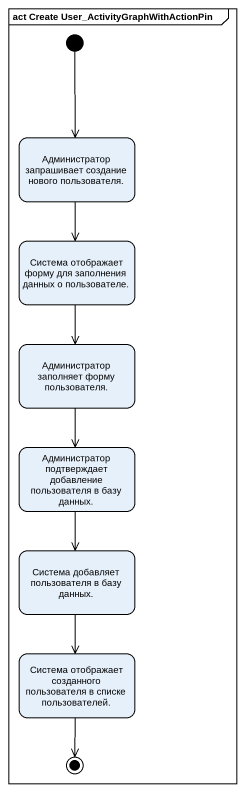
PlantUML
@startuml
mainframe act Create User_ActivityGraphWithActionPin
hide empty description
state "Администратор запрашивает создание нового пользователя." as Администратор_запрашивает
state "Система отображает форму для заполнения данных о пользователе." as Система_отображает_форму
state "Администратор заполняет форму пользователя." as Администратор_заполняет
state "Администратор подтверждает добавление пользователя в базу данных." as Администратор_подтверждает
state "Система добавляет пользователя в базу данных." as Система_добавляет
state "Система отображает созданного пользователя в списке пользователей." as Система_отображает
[*] --> Администратор_запрашивает
Администратор_запрашивает --> Система_отображает_форму
Система_отображает_форму --> Администратор_заполняет
Администратор_заполняет --> Администратор_подтверждает
Администратор_подтверждает --> Система_добавляет
Система_добавляет --> Система_отображает
Система_отображает --> [*]
@enduml
